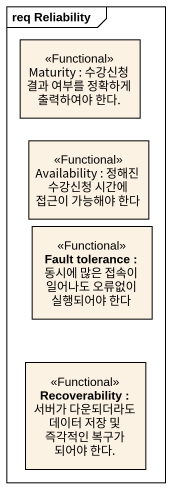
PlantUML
@startuml
mainframe req Reliability
hide circle
hide empty members
class "Maturity : 수강신청 결과 여부를 정확하게 출력하여야 한다." as Maturity_수강신청_결과_여부를_정확하게 <<Functional>>
class "Availability : 정해진 수강신청 시간에 접근이 가능해야 한다" as Availability_정해진_수강신청_시간에 <<Functional>>
class "Fault tolerance : 동시에 많은 접속이 일어나도 오류없이 실행되어야 한다" as Fault_tolerance_동시에_많은_접속이 <<Functional>>
class "Recoverability : 서버가 다운되더라도 데이터 저장 및 즉각적인 복구가 되어야 한다." as Recoverability_서버가_다운되더라도 <<Functional>>
@enduml
